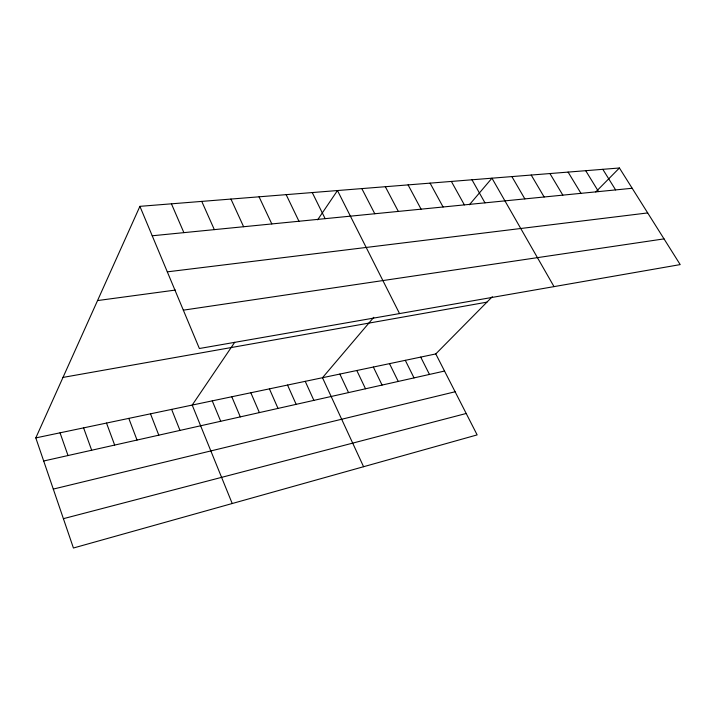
<?xml version="1.0" encoding="UTF-8"?>
<svg xmlns="http://www.w3.org/2000/svg" width="716" height="716" viewBox="0 0 716 716"><rect width="100%" height="100%" fill="white"/><g stroke="black" fill="none" stroke-linecap="round" stroke-linejoin="round"><path stroke-width="1.07" d="M492.313 296.701L435.793 353.928L477.142 434.898L73.426 548.009L35.8 437.906L139.906 206.342L619.421 167.992L680.2 264.598L199.379 348.513L139.906 206.342M234.723 342.284L192.201 405.068L232.217 503.518M317.635 219.839L337.478 190.537L399.537 313.581M373.788 317.313L322.495 377.717L363.585 466.716M469.365 204.785L491.955 178.186L554.023 286.624M595.748 191.96L619.421 167.992M63.402 518.67L466.205 413.481M53.288 489.091L455.116 391.768M43.694 460.997L444.538 371.049M35.8 437.906L435.793 353.928M62.999 377.413L486.934 302.152M183.341 310.162L664.018 238.875M97.546 300.568L175.438 290.061M167.311 271.847L647.694 212.929M152.213 235.779L632.183 188.272M602.809 169.316L615.617 189.91M585.706 170.685L598.549 191.602M568.092 172.1L580.971 193.338M549.933 173.549L562.839 195.137M531.209 175.044L544.142 196.981M511.886 176.592L524.855 198.896M471.978 179.779L484.974 202.843M451.366 181.434L464.371 204.883M430.083 183.135L443.079 206.987M408.084 184.889L421.08 209.161M385.342 186.715L398.32 211.417M361.822 188.594L374.781 213.744M420.722 357.096L429.457 374.432M405.301 360.336L414.027 377.896M312.265 192.559L325.145 218.657M389.513 363.647L398.239 381.44M373.358 367.04L382.067 385.065M286.149 194.645L298.966 221.253M356.81 370.512L365.509 388.779M259.058 196.811L271.811 223.938M339.858 374.074L348.549 392.592M230.946 199.057L243.619 226.73M305.231 381.342L313.877 400.369M287.537 385.056L296.155 404.343M201.76 201.393L214.335 229.63M269.413 388.86L278.005 408.415M171.437 203.818L183.887 232.637M250.833 392.762L259.389 412.595M231.787 396.762L240.299 416.882M212.249 400.862L220.716 421.276M171.625 409.391L179.984 430.414M150.494 413.821L158.8 435.167M128.799 418.377L137.033 440.054M106.505 423.058L114.667 445.075M83.593 427.873L91.675 450.23M60.037 432.813L68.02 455.537"/></g></svg>
